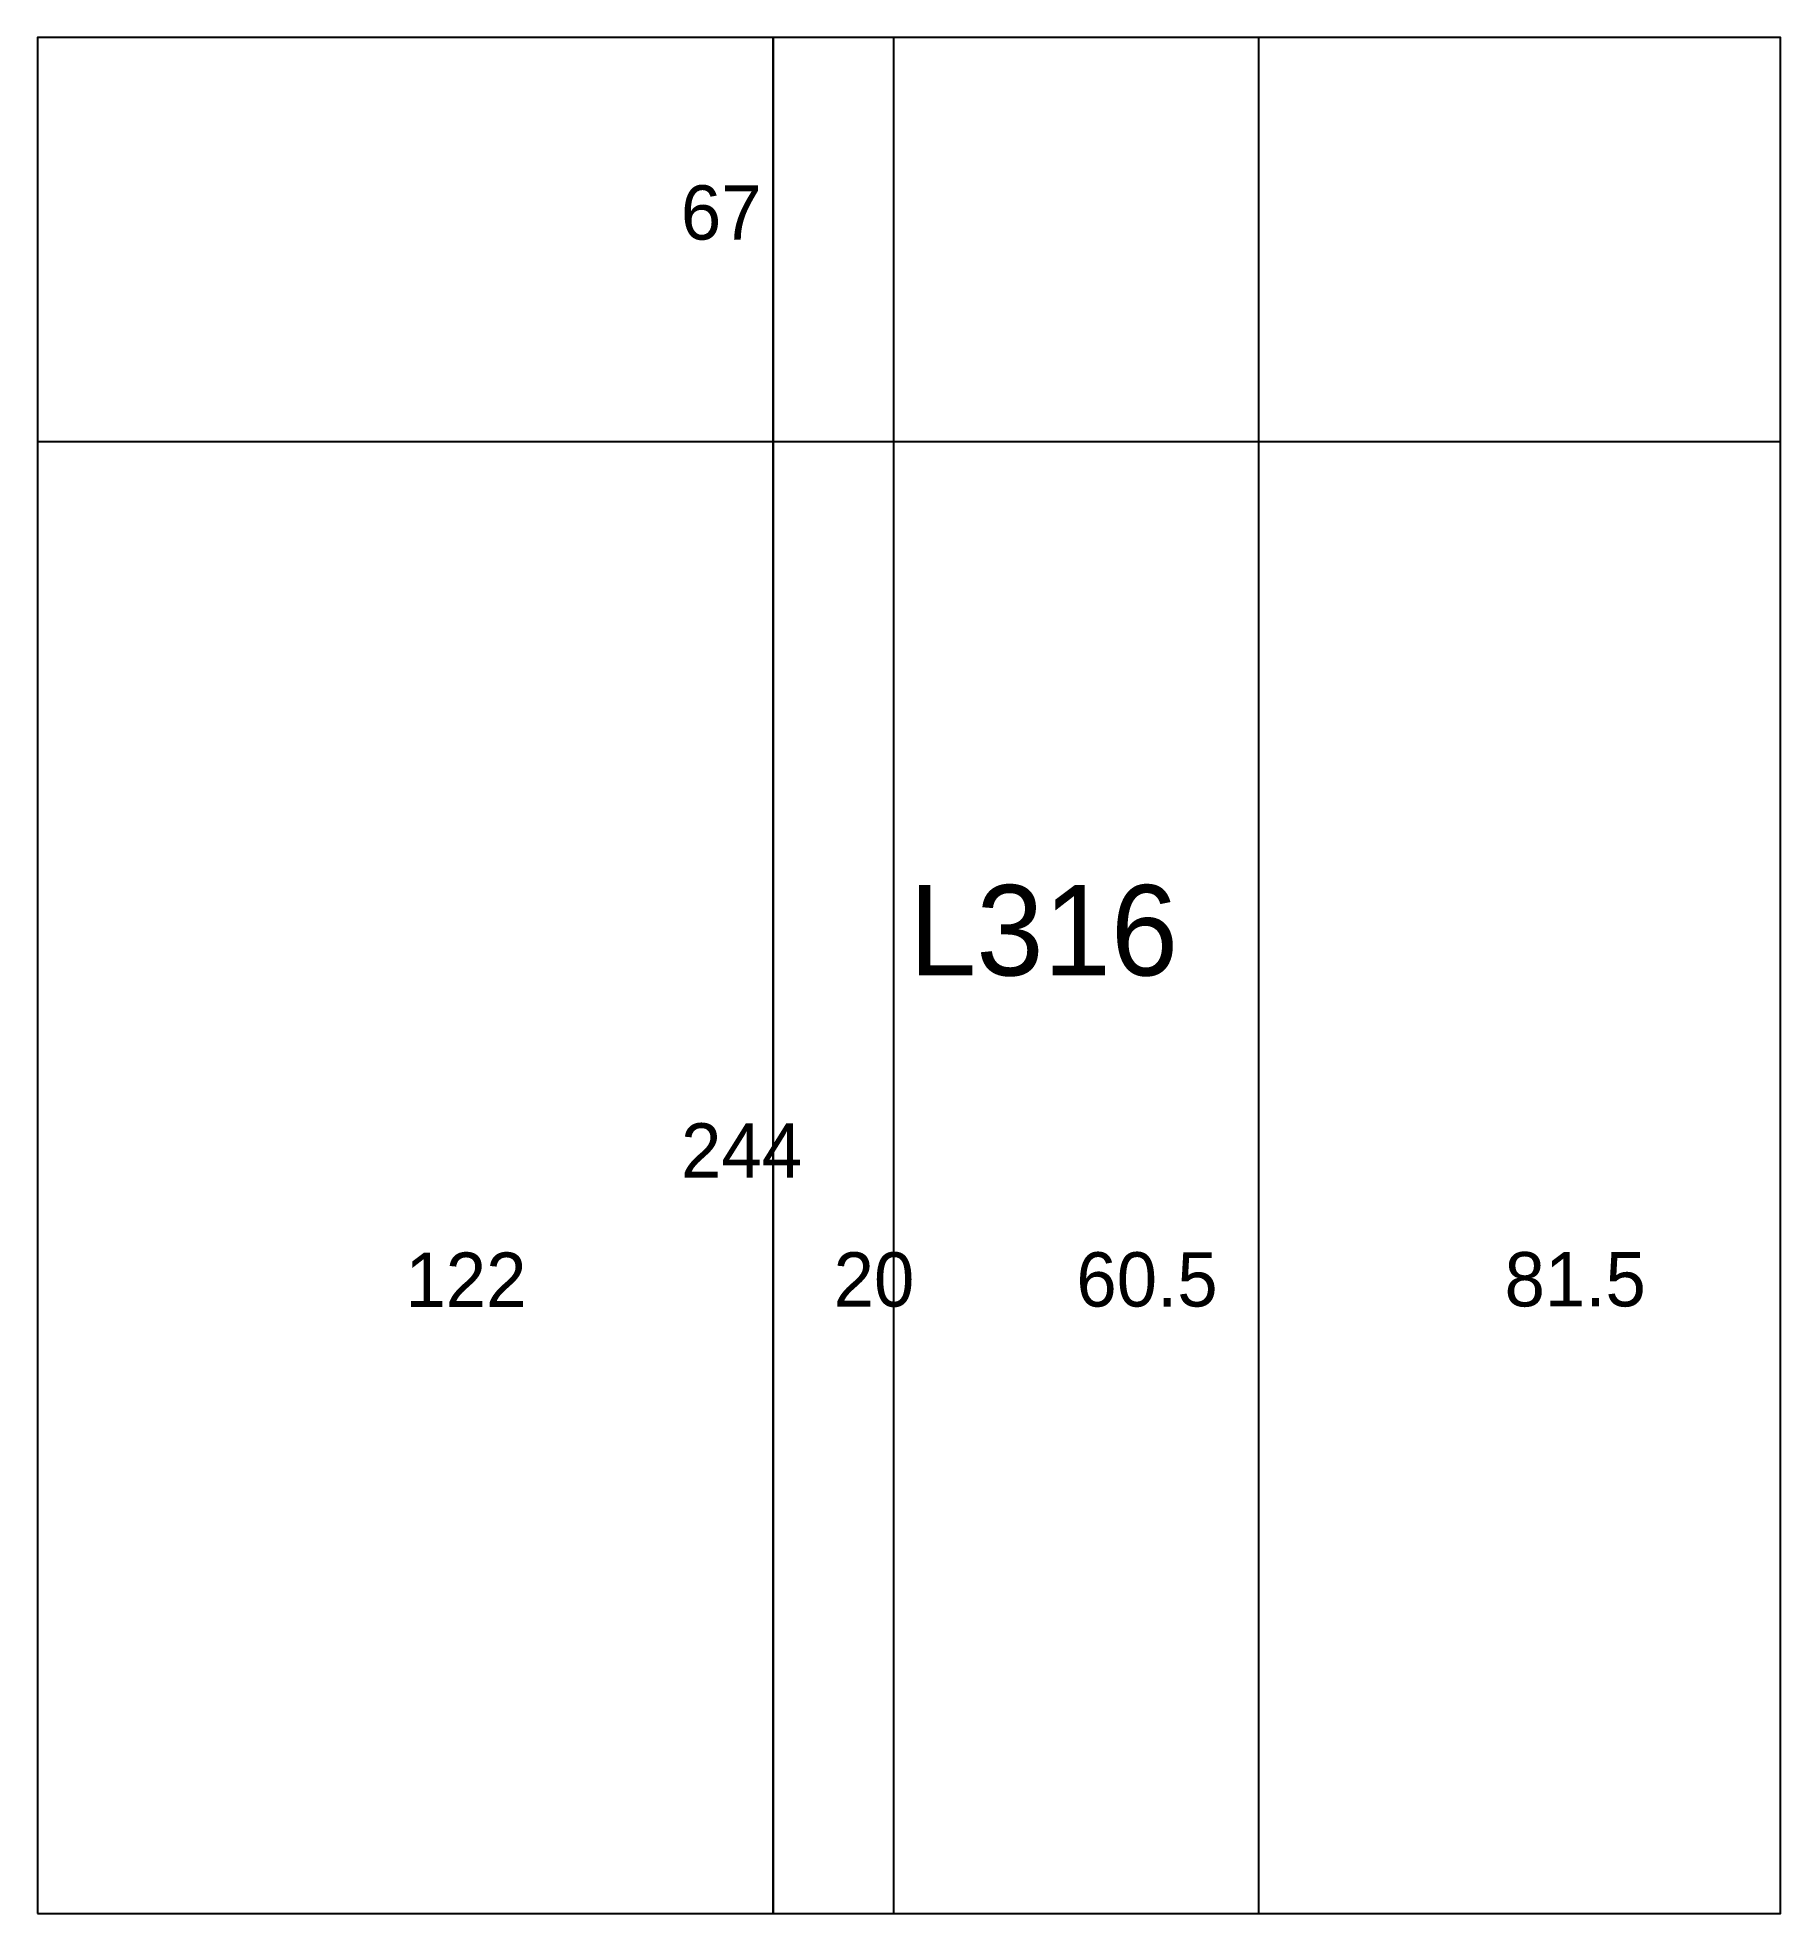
# Model space of a CAD drawing. Extents: x 5789 to 6078, y 2281 to 2592.
import ezdxf

# ---------------------------------------------------------------- set-up
doc = ezdxf.new("R2010")
doc.units = 0
for name, color, linetype in [('3', 3, 'Continuous'), ('4', 4, 'Continuous'), ('9', 9, 'Continuous'), ('Painéis', 200, 'Continuous')]:
    doc.layers.add(name, color=color, linetype=linetype)

msp = doc.modelspace()

# ---------------------------------------------------------------- linework, layer by layer
at = {"layer": '3'}
for p, q in [((6078.07, 2591.94), (5789.07, 2591.94)), ((5789.07, 2591.94), (5789.07, 2280.94)), ((5911.07, 2280.94), (5911.07, 2591.94)), ((5991.57, 2280.94), (5991.57, 2591.94)), ((6078.07, 2280.94), (6078.07, 2591.94)), ((5789.07, 2524.94), (6078.07, 2524.94)), ((5789.07, 2280.94), (6078.07, 2280.94))]:
    msp.add_line(p, q, dxfattribs=at)
at = {"layer": '3', "lineweight": 25}
msp.add_lwpolyline([(5789.07, 2280.94), (6078.07, 2280.94), (6078.07, 2591.94), (5789.07, 2591.94)], close=True, dxfattribs=at)
at = {"layer": '3'}
for points in [[(5911.07, 2591.94), (5911.07, 2280.94)], [(5931.07, 2280.94), (5931.07, 2591.94)]]:
    msp.add_lwpolyline(points, dxfattribs=at)
at = {"layer": '9'}
msp.add_solid([(5931.07, 2280.94), (5931.07, 2480.94), (5931.07, 2280.94)], dxfattribs=at)
at = {"layer": 'Painéis', "lineweight": 18}
for p, q in [((5911.07, 2280.94), (5911.07, 2591.94)), ((5931.07, 2280.94), (5931.07, 2591.94)), ((5991.57, 2280.94), (5991.57, 2591.94)), ((5789.07, 2524.94), (6078.07, 2524.94))]:
    msp.add_line(p, q, dxfattribs=at)

# ---------------------------------------------------------------- texts
at = {"layer": '4'}
msp.add_text('L316', height=15, dxfattribs=at).set_placement((5933.57, 2436.44))
at = {"layer": 'Painéis'}
for s, p in [('67', (5895.74, 2558.44)), ('244', (5895.77, 2402.94)), ('122', (5850.07, 2381.51)), ('20', (5921.07, 2381.55)), ('60.5', (5961.32, 2381.56)), ('81.5', (6032.32, 2381.58))]:
    msp.add_text(s, height=9, dxfattribs=at).set_placement(p)

doc.saveas('drawing.dxf')
